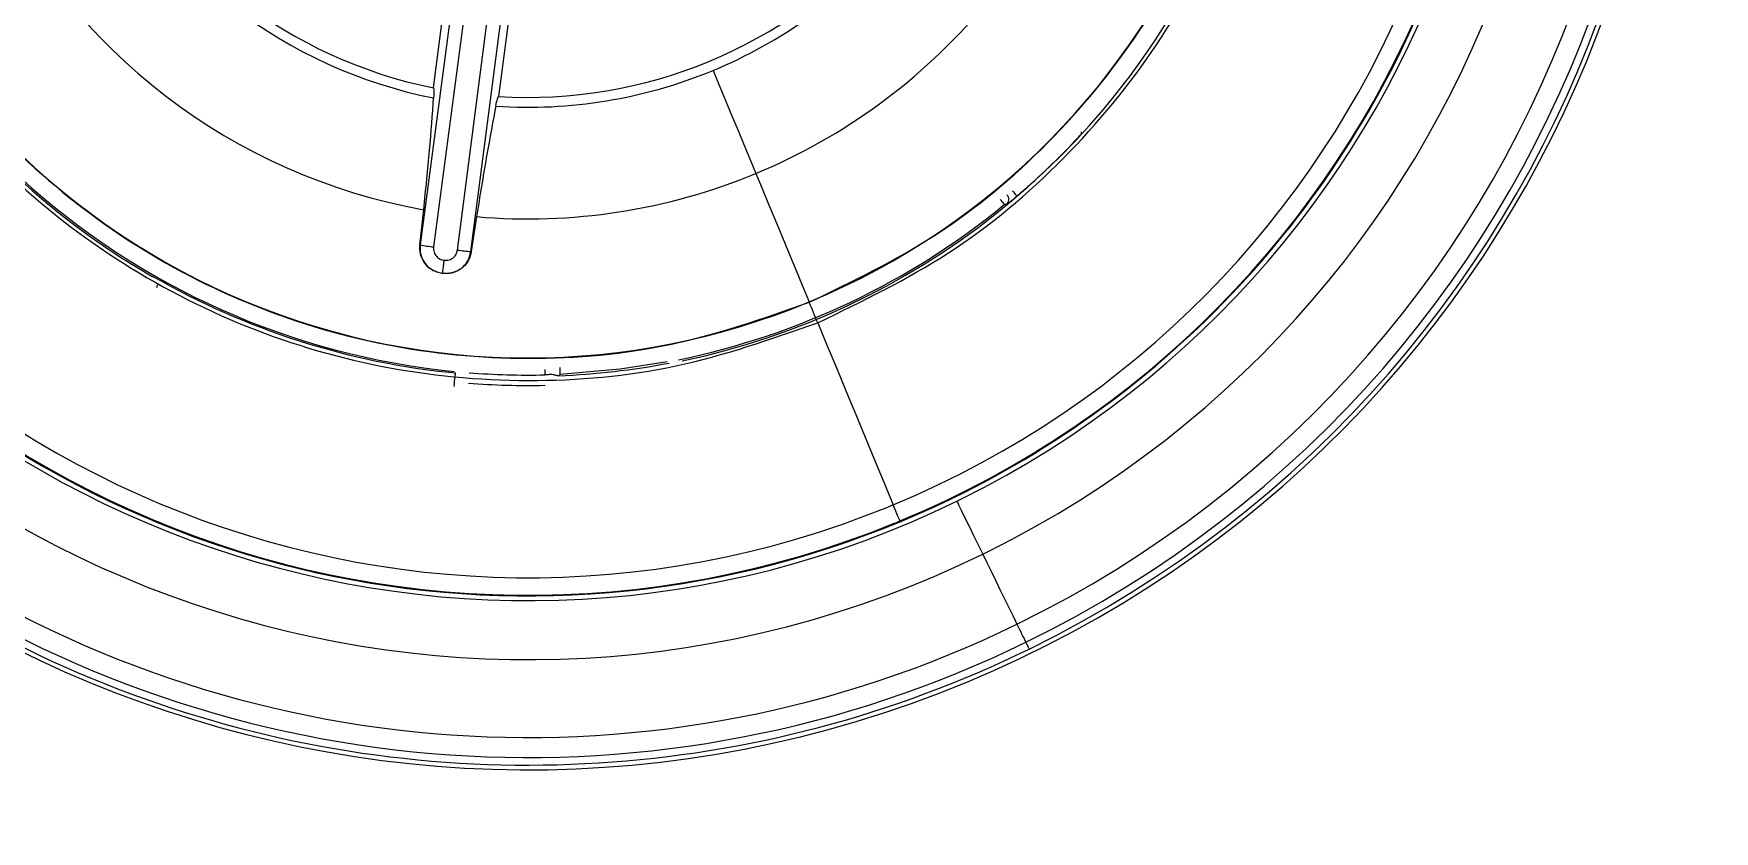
# Model space of a CAD drawing. Extents: x 939 to 1039, y 781 to 934.
# Drawn here: x 1004.005 to 1005.472, y 832.624 to 833.321 of the extents above; entities that cross this region are included whole.
import ezdxf

# ---------------------------------------------------------------- set-up
doc = ezdxf.new("R2010")
doc.units = 0
doc.header["$MEASUREMENT"] = 0
doc.layers.add('1', color=4, linetype='Continuous')

# ---------------------------------------------------------------- blocks, each defined once
blk = doc.blocks.new('Envoy')
at = {"layer": '1', "color": 3, "linetype": 'Continuous', "lineweight": 25}
for p, q in [((65.7446, 34.388), (65.6883, 33.9617)), ((65.7563, 34.3863), (65.6999, 33.96)), ((65.7207, 33.9573), (65.7762, 34.3837)), ((65.7324, 33.9559), (65.788, 34.3823)), ((65.6997, 34.0989), (65.7321, 34.3448)), ((65.7889, 34.3372), (65.7567, 34.0913)), ((65.6879, 33.9618), (65.6913, 33.9925)), ((65.7374, 33.9864), (65.7328, 33.9559)), ((65.6879, 33.9618), (65.6883, 33.9617)), ((65.7324, 33.9559), (65.7328, 33.9559)), ((65.7075, 33.9369), (65.703, 33.9379)), ((65.712, 33.9368), (65.7075, 33.9369)), ((65.4549, 33.9343), (65.4548, 33.934)), ((65.4588, 33.9268), (65.4588, 33.927)), ((66.1069, 33.7209), (66.1072, 33.7202))]:
    blk.add_line(p, q, dxfattribs=at)
at = {"layer": '1', "color": 3, "linetype": 'Continuous', "lineweight": 25, "flags": 128}
for points in [[(65.9439, 34.1141), (65.9478, 34.1047), (65.9519, 34.0947), (65.9563, 34.0842), (65.9609, 34.0731), (65.9657, 34.0615), (65.9707, 34.0495), (65.9759, 34.037), (65.9812, 34.0241)], [(66.2653, 34.0605), (66.2653, 34.0595), (66.2653, 34.0587)], [(65.9812, 34.0241), (65.9867, 34.0109), (65.9923, 33.9974), (65.998, 33.9836), (66.0038, 33.9696), (66.0097, 33.9553), (66.0157, 33.941), (66.0217, 33.9265), (66.0277, 33.912)], [(66.1944, 34.0015), (66.1951, 34.0007), (66.1958, 33.9998), (66.1964, 33.999), (66.197, 33.9983), (66.1975, 33.9978), (66.1978, 33.9973), (66.198, 33.9971), (66.1981, 33.997)], [(66.1999, 33.9969), (66.1989, 33.9969), (66.1981, 33.997)], [(66.2053, 34.0089), (66.2061, 34.008), (66.2068, 34.0072), (66.2074, 34.0064), (66.208, 34.0057), (66.2085, 34.0052), (66.2088, 34.0048), (66.2091, 34.0045), (66.2092, 34.0044)], [(65.4584, 33.9247), (65.4586, 33.9255), (65.4588, 33.9268)], [(66.0352, 33.8938), (66.0343, 33.8961), (66.0334, 33.8983), (66.0324, 33.9005), (66.0315, 33.9028), (66.0306, 33.905), (66.0297, 33.9072), (66.0287, 33.9095), (66.0278, 33.9117)], [(66.0352, 33.8938), (66.0435, 33.8738), (66.0518, 33.8538), (66.0601, 33.8338), (66.0684, 33.8139), (66.0766, 33.794), (66.0848, 33.7743), (66.093, 33.7546), (66.1011, 33.735)], [(65.7179, 33.8383), (65.7181, 33.8406), (65.7183, 33.8427), (65.7185, 33.8448), (65.7187, 33.8465), (65.7188, 33.848), (65.7189, 33.8491), (65.719, 33.8498), (65.719, 33.8501)], [(65.7969, 33.8529), (65.7969, 33.8522), (65.7969, 33.8516), (65.797, 33.851), (65.797, 33.8504), (65.797, 33.8498), (65.797, 33.8493), (65.797, 33.8488), (65.797, 33.8484)], [(65.8102, 33.8488), (65.8095, 33.8481), (65.809, 33.8476)], [(65.81, 33.8547), (65.81, 33.8536), (65.8101, 33.8525), (65.8101, 33.8515), (65.8102, 33.8506), (65.8102, 33.8498), (65.8102, 33.8493), (65.8102, 33.8489), (65.8102, 33.8488)], [(65.9037, 33.8596), (65.8628, 33.8532), (65.8102, 33.8488)], [(66.1069, 33.7209), (66.1068, 33.7212), (66.1065, 33.722), (66.1059, 33.7233), (66.1052, 33.725), (66.1044, 33.727), (66.1034, 33.7295), (66.1023, 33.7321), (66.1011, 33.735)], [(66.1566, 33.7382), (66.1571, 33.7372), (66.1585, 33.7343), (66.1608, 33.7297), (66.1637, 33.7236), (66.1673, 33.7163), (66.1712, 33.7083), (66.1753, 33.7), (66.1793, 33.6919)], [(66.1793, 33.6919), (66.183, 33.6841), (66.1868, 33.6764), (66.1906, 33.6687), (66.1943, 33.6611), (66.198, 33.6534), (66.2018, 33.6458), (66.2055, 33.6383), (66.2091, 33.6307)], [(66.2091, 33.6307), (66.2103, 33.6284), (66.2114, 33.6261), (66.2125, 33.624), (66.2135, 33.6219), (66.2144, 33.62), (66.2153, 33.6182), (66.2161, 33.6165), (66.2168, 33.615)], [(66.2168, 33.615), (66.2175, 33.6137), (66.2181, 33.6125), (66.2186, 33.6115), (66.219, 33.6106), (66.2193, 33.61), (66.2195, 33.6095), (66.2197, 33.6092), (66.2197, 33.6091)]]:
    blk.add_lwpolyline(points, dxfattribs=at)
at = {"layer": '1', "color": 3, "linetype": 'Continuous', "lineweight": 25}
for centre, radius, start, end in [((65.7822, 34.5039), 0.9895, 296.0554, 116.0554), ((65.7822, 34.5039), 1, 292.5227, 112.5227), ((65.7822, 34.5039), 0.972, 296.0554, 116.0554), ((65.7822, 34.5039), 1, 112.5227, 292.5227), ((65.7822, 34.5039), 0.9039, 296.3991, 116.0554), ((65.7822, 34.5039), 0.9895, 116.0554, 296.0554), ((65.7822, 34.5039), 0.972, 116.0554, 296.0554), ((65.7822, 34.5039), 0.8524, 296.3991, 116.0554), ((65.7822, 34.5039), 0.8477, 292.5227, 112.1679), ((65.7822, 34.5039), 0.8324, 292.5227, 112.1679), ((65.7822, 34.5039), 0.9039, 116.3991, 296.0554), ((65.7822, 34.5039), 0.8484, 112.5227, 216.0308), ((65.7822, 34.5039), 0.8477, 112.5227, 292.1679), ((65.7822, 34.5039), 0.8324, 112.5227, 292.1679), ((65.7822, 34.5039), 0.8524, 116.3991, 296.0554), ((65.7822, 34.5039), 0.9961, 296.0554, 26.0554), ((65.7822, 34.5039), 0.6408, 292.5227, 22.5227), ((65.7822, 34.5039), 0.6573, 195.1368, 240.1246), ((65.7822, 34.5039), 0.4134, 206.4597, 258.4863), ((65.7822, 34.5039), 0.422, 206.1969, 258.7574), ((65.7822, 34.5039), 0.5194, 205.0554, 259.9162), ((65.7822, 34.5039), 0.6408, 202.5227, 292.5227), ((65.7822, 34.5039), 0.4134, 266.4638, 318.4931), ((65.7822, 34.5039), 0.6573, 281.8189, 334.8328), ((65.7822, 34.5039), 0.422, 292.5227, 318.7575), ((65.7822, 34.5039), 0.5194, 292.5227, 319.916), ((65.7822, 34.5039), 0.8484, 292.5227, 336.0308), ((65.7822, 34.5039), 0.422, 266.1969, 292.5227), ((65.7822, 34.5039), 0.9961, 206.0554, 296.0554), ((65.7822, 34.5039), 0.6571, 310.5197, 316.2938), ((65.7822, 34.5039), 0.6557, 227.4486, 264.3648), ((65.7822, 34.5039), 0.5194, 265.0553, 292.5227), ((65.7822, 34.5039), 0.6557, 281.5749, 309.3648), ((66.1961, 34.0014), 0.00591, 309.5002, 43.3919), ((65.7222, 34.1492), 0.1905, 259.7494, 263.2973), ((65.7478, 34.1442), 0.1889, 261.7343, 265.3135), ((65.7822, 34.5039), 0.8484, 222.4146, 292.5227), ((65.7822, 34.5039), 0.6569, 240.1207, 264.4794), ((65.7822, 34.5039), 0.6557, 265.5197, 271.2938), ((65.7822, 34.5039), 0.6569, 272.334, 280.8219), ((65.7822, 34.5039), 0.6648, 265.5197, 271.2937), ((65.7822, 34.5039), 0.8324, 292.1679, 292.5227), ((65.7822, 34.5039), 0.8524, 296.0554, 296.3991), ((65.7822, 34.5039), 0.8477, 292.1679, 292.5227), ((65.7822, 34.5039), 0.9039, 296.0554, 296.3991)]:
    blk.add_arc(centre, radius, start, end, dxfattribs=at)
for points, knots in [([(64.6227, 33.2411), (64.5709, 33.2969), (64.4675, 33.4086), (64.3416, 33.5998), (64.2402, 33.8045), (64.1667, 34.021), (64.1222, 34.2452), (64.1073, 34.4734), (64.1222, 34.7016), (64.1668, 34.9258), (64.2403, 35.1423), (64.3414, 35.3473), (64.4684, 35.5373), (64.6192, 35.7091), (64.791, 35.8599), (64.9811, 35.9869), (65.1861, 36.088), (65.4026, 36.1615), (65.6268, 36.2061), (65.8549, 36.221), (66.083, 36.2061), (66.3072, 36.1615), (66.5238, 36.0881), (66.7285, 35.9867), (66.9198, 35.8609), (67.0314, 35.7574), (67.0872, 35.7056)], [0, 0, 0, 0, 0.041685, 0.083365, 0.125008, 0.166651, 0.208347, 0.250009, 0.291669, 0.333376, 0.37503, 0.416672, 0.458342, 0.499991, 0.541653, 0.583343, 0.624994, 0.666638, 0.708336, 0.74999, 0.791643, 0.833341, 0.874991, 0.916642, 0.958333, 1, 1, 1, 1]), ([(64.6227, 33.2411), (64.6785, 33.1893), (64.7901, 33.0858), (64.9814, 32.96), (65.1862, 32.8586), (65.4027, 32.7852), (65.6269, 32.7406), (65.855, 32.7257), (66.0831, 32.7406), (66.3073, 32.7852), (66.5238, 32.8587), (66.7288, 32.9598), (66.9189, 33.0868), (67.0907, 33.2375), (67.2415, 33.4094), (67.3685, 33.5994), (67.4696, 33.8045), (67.5431, 34.021), (67.5877, 34.2452), (67.6026, 34.4734), (67.5877, 34.7015), (67.5431, 34.9256), (67.4697, 35.1422), (67.3683, 35.3469), (67.2425, 35.5382), (67.139, 35.6498), (67.0872, 35.7056)], [0, 0, 0, 0, 0.041671, 0.083372, 0.125019, 0.166668, 0.208354, 0.250003, 0.291659, 0.333354, 0.375006, 0.416659, 0.458349, 0.499994, 0.541644, 0.583333, 0.624986, 0.666647, 0.708356, 0.750006, 0.791642, 0.833343, 0.874983, 0.91664, 0.958323, 1, 1, 1, 1]), ([(66.0352, 33.8938), (66.0742, 33.9127), (66.1522, 33.9503), (66.2523, 34.0344), (66.3351, 34.1348), (66.3965, 34.2498), (66.4342, 34.3745), (66.447, 34.5042), (66.4341, 34.6339), (66.3963, 34.7586), (66.3348, 34.8735), (66.2521, 34.9742), (66.1513, 35.0568), (66.0364, 35.1182), (65.9116, 35.156), (65.7821, 35.1684), (65.6518, 35.1569), (65.5701, 35.1283), (65.5292, 35.1141)], [0, 0, 0, 0, 0.0625, 0.125, 0.1875, 0.25, 0.3125, 0.375, 0.4375, 0.5, 0.5625, 0.625, 0.6875, 0.75, 0.8125, 0.875, 0.9375, 1, 1, 1, 1]), ([(65.5292, 35.1141), (65.4902, 35.0952), (65.4122, 35.0576), (65.3121, 34.9735), (65.2293, 34.8731), (65.168, 34.7581), (65.1302, 34.6334), (65.1175, 34.5037), (65.1303, 34.374), (65.1682, 34.2493), (65.2296, 34.1344), (65.3124, 34.0337), (65.4131, 33.9511), (65.5281, 33.8897), (65.6528, 33.8518), (65.7824, 33.8395), (65.9126, 33.851), (65.9943, 33.8795), (66.0352, 33.8938)], [0, 0, 0, 0, 0.0625, 0.125, 0.1875, 0.25, 0.3125, 0.375, 0.4375, 0.5, 0.5625, 0.625, 0.6875, 0.75, 0.8125, 0.875, 0.9375, 1, 1, 1, 1]), ([(66.0278, 33.9117), (66.0656, 33.93), (66.1413, 33.9665), (66.2386, 34.0481), (66.3189, 34.1456), (66.3784, 34.2573), (66.4152, 34.3783), (66.4272, 34.5041), (66.4161, 34.6305), (66.3883, 34.7098), (66.3744, 34.7495)], [0, 0, 0, 0, 0.125, 0.25, 0.375, 0.5, 0.625001, 0.75, 0.875, 1, 1, 1, 1]), ([(65.19, 34.2584), (65.2083, 34.2205), (65.2448, 34.1448), (65.3264, 34.0476), (65.4239, 33.9672), (65.5355, 33.9077), (65.6566, 33.8709), (65.7824, 33.859), (65.9088, 33.8701), (65.9881, 33.8978), (66.0278, 33.9117)], [0, 0, 0, 0, 0.1249996, 0.2500003, 0.3749999, 0.5000005, 0.6249995, 0.7500002, 0.875, 1, 1, 1, 1]), ([(65.6998, 34.0989), (65.7, 34.0984), (65.7004, 34.0975), (65.7001, 34.0925), (65.6999, 34.09)], [0, 0, 0, 0, 0.4999634, 1, 1, 1, 1]), ([(65.6913, 33.9925), (65.6931, 34.0104), (65.6968, 34.0472), (65.6989, 34.0755), (65.6999, 34.09)], [0, 0, 0, 0, 0.487209, 1, 1, 1, 1]), ([(65.7542, 34.0828), (65.7547, 34.0853), (65.7557, 34.0902), (65.7563, 34.091), (65.7567, 34.0913)], [0, 0, 0, 0, 0.500001, 1, 1, 1, 1]), ([(65.7542, 34.0828), (65.7515, 34.0685), (65.7462, 34.0407), (65.7403, 34.0042), (65.7374, 33.9864)], [0, 0, 0, 0, 0.512284, 1, 1, 1, 1]), ([(66.2639, 34.0571), (66.2635, 34.0566), (66.2625, 34.0555), (66.26, 34.0528), (66.2582, 34.0509), (66.2572, 34.0499)], [0, 0, 0, 0, 0.3021316, 0.656202, 1, 1, 1, 1]), ([(66.2653, 34.0587), (66.2652, 34.0586), (66.2651, 34.0585), (66.2641, 34.0574), (66.2639, 34.0571)], [0, 0, 0, 0, 0.74849, 1, 1, 1, 1]), ([(66.2016, 33.9981), (66.2012, 33.9978), (66.2002, 33.997), (66.2, 33.9969), (66.1999, 33.9969)], [0, 0, 0, 0, 0.403101, 1, 1, 1, 1]), ([(66.2092, 34.0044), (66.2079, 34.0033), (66.2053, 34.0011), (66.2026, 33.9989), (66.2018, 33.9983), (66.2016, 33.9981)], [0, 0, 0, 0, 0.42865, 0.875196, 1, 1, 1, 1]), ([(65.703, 33.9379), (65.7007, 33.939), (65.696, 33.9411), (65.691, 33.947), (65.6878, 33.9541), (65.6879, 33.9592), (65.6879, 33.9618)], [0, 0, 0, 0, 0.2432, 0.488274, 0.739089, 1, 1, 1, 1]), ([(65.6883, 33.9617), (65.6882, 33.9592), (65.688, 33.9541), (65.6911, 33.947), (65.6961, 33.9411), (65.7007, 33.939), (65.703, 33.9379)], [0, 0, 0, 0, 0.249966, 0.499944, 0.749964, 1, 1, 1, 1]), ([(65.6999, 33.96), (65.6999, 33.9584), (65.6999, 33.9553), (65.7023, 33.9516), (65.7054, 33.9492), (65.7078, 33.9487), (65.709, 33.9484)], [0, 0, 0, 0, 0.282418, 0.561869, 0.778069, 1, 1, 1, 1]), ([(65.709, 33.9484), (65.7105, 33.9484), (65.7136, 33.9483), (65.7174, 33.9506), (65.7199, 33.9538), (65.7204, 33.9561), (65.7207, 33.9573)], [0, 0, 0, 0, 0.280907, 0.560223, 0.780545, 1, 1, 1, 1]), ([(65.712, 33.9368), (65.7145, 33.9372), (65.7195, 33.938), (65.7259, 33.9424), (65.7307, 33.9485), (65.7318, 33.9535), (65.7324, 33.9559)], [0, 0, 0, 0, 0.250014, 0.500044, 0.750022, 1, 1, 1, 1]), ([(65.7328, 33.9559), (65.7321, 33.9534), (65.7309, 33.9484), (65.726, 33.9423), (65.7195, 33.938), (65.7145, 33.9372), (65.712, 33.9368)], [0, 0, 0, 0, 0.259518, 0.513533, 0.760786, 1, 1, 1, 1]), ([(65.709, 33.9484), (65.7088, 33.9474), (65.7085, 33.9452), (65.7082, 33.9423), (65.7079, 33.94), (65.7077, 33.9385), (65.7075, 33.9373), (65.7075, 33.937), (65.7075, 33.9369)], [0, 0, 0, 0, 0.164227, 0.392016, 0.529731, 0.680097, 0.838709, 1, 1, 1, 1]), ([(65.719, 33.8501), (65.719, 33.8501), (65.719, 33.8501), (65.719, 33.8501), (65.719, 33.8501)], [0, 0, 0, 0, 0.560873, 1, 1, 1, 1]), ([(65.809, 33.8476), (65.8084, 33.8476), (65.8073, 33.8476), (65.806, 33.8481), (65.805, 33.8484), (65.8035, 33.8486), (65.8017, 33.8486), (65.7997, 33.8485), (65.798, 33.8484), (65.797, 33.8484)], [0, 0, 0, 0, 0.121495, 0.210942, 0.316246, 0.52847, 0.667051, 0.79053, 1, 1, 1, 1]), ([(65.809, 33.8476), (65.809, 33.8476), (65.809, 33.8476), (65.809, 33.8476), (65.809, 33.8476)], [0, 0, 0, 0, 0.560418, 1, 1, 1, 1])]:
    blk.add_open_spline(points, degree=3, knots=knots, dxfattribs=at)

msp = doc.modelspace()

# ---------------------------------------------------------------- block references
at = {"layer": '1'}
msp.add_blockref('Envoy', (938.6538, 799.1744), dxfattribs=at)

doc.saveas('drawing.dxf')
